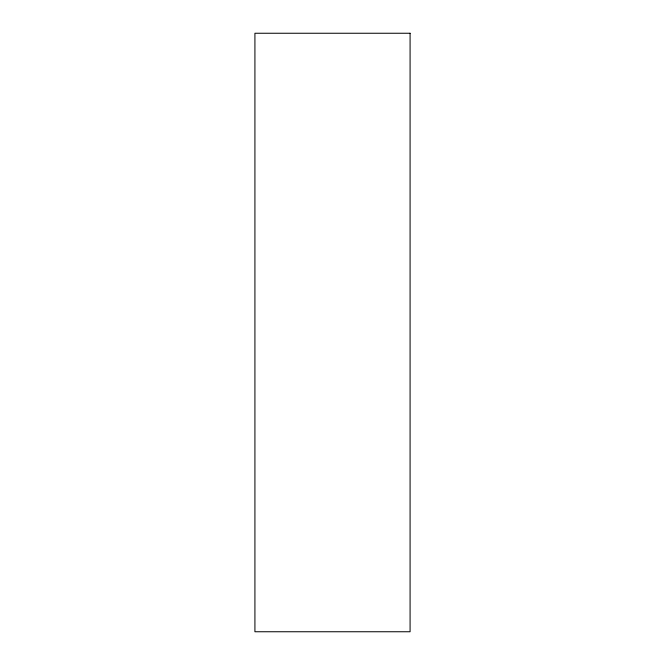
<?xml version="1.0" encoding="UTF-8"?>
<svg xmlns="http://www.w3.org/2000/svg" width="665" height="665" viewBox="0 0 665 665"><rect width="100%" height="100%" fill="white"/><g stroke="black" fill="none" stroke-linecap="round" stroke-linejoin="round"><path stroke-width="1" d="M410.081 33.25L254.919 33.25L254.919 631.75L410.081 631.75L410.081 33.25"/></g></svg>
